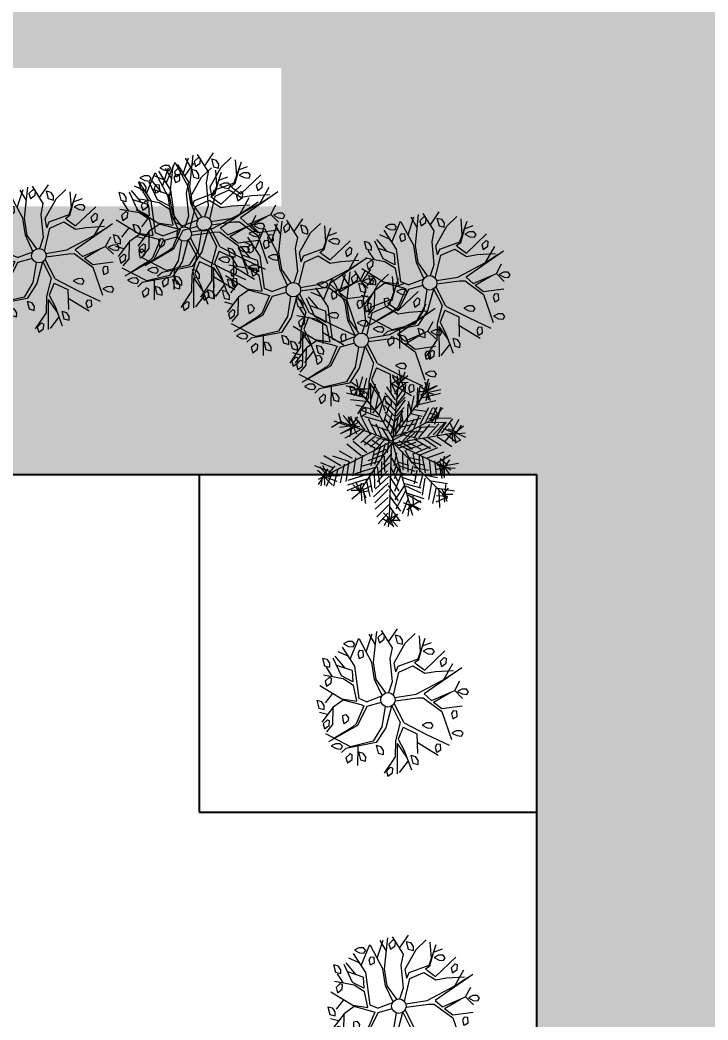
# Model space of a CAD drawing. Header units: millimetres. Extents: x -176651 to 388869, y -469666 to 486614.
# Drawn here: x 274665 to 287094, y 97447 to 115527 of the extents above; entities that cross this region are included whole.
import ezdxf

# ---------------------------------------------------------------- set-up
doc = ezdxf.new("R2010")
doc.units = ezdxf.units.MM
doc.layers.add('A- FURNITURE', color=252, linetype='Continuous', lineweight=0)
for name, color, linetype in [('ad-Parking', 8, 'Continuous'), ('ad-Plot Boundary', 8, 'Continuous'), ('ad-Road', 8, 'Continuous'), ('ad-Road Hatch', 8, 'Continuous'), ('ad-Text', 8, 'Continuous')]:
    doc.layers.add(name, color=color, linetype=linetype)
doc.styles.add('MtX_Century_Gothic', font='GOTHIC.TTF')

# ---------------------------------------------------------------- blocks, each defined once
blk = doc.blocks.new('A$C4fb60e89')
at = {"layer": 'ad-Road Hatch', "ltscale": 5, "transparency": 33554687}
h = blk.add_hatch(dxfattribs=at)
h.set_pattern_fill('AR-HBONE', color=256, scale=15)
h.set_pattern_definition([(45, (-193247.7, -428758.8), (0, 2155.2615), [4572, -1524]), (135, (-192170.1, -427681.1), (2e-13, 2155.2615), [4572, -1524])])
h.paths.add_polyline_path([(175594, -250241), (169178, -249341), (167473, -249057), (167473, -138694), (101313, -138694), (101313, -199954), (101308, -237995), (101040, -268291), (101008, -280968), (101066, -293684), (101243, -311127), (100910, -319344), (100949, -333937), (100669, -366960), (100727, -390983), (100669, -404586), (100538, -420418), (100467, -428759), (92426, -427265), (92163, -427209), (92163, -321454), (24803, -321454), (24803, -412961), (15653, -411029), (15654, -321452), (-19535, -321452), (-34427, -319477), (-65207, -315395), (-171770, -301268), (-185854, -298333), (-193248, -296832), (-193244, -292908), (-191914, -285219), (-191839, -284679), (-183397, -286393), (-169723, -289243), (-53141, -304698), (-18730, -309262), (15653, -309262), (15653, 703), (24803, 1115), (24803, -129544), (92163, -129544), (92163, 15133), (101313, 17713), (101313, -129544), (167473, -129544), (167473, 35552), (175738, 37855), (175849, 28595), (175836, 25947), (175777, 14040), (175855, 2316), (175660, -18036), (175731, -34039), (175718, -46839), (175673, -63402), (175816, -82072), (175542, -106356), (175490, -124641), (175575, -145019), (175731, -168892), (175797, -181269), (175797, -192667), (175744, -208200), (175829, -223277), (175888, -234871)])
h.paths.add_polyline_path([(24803, -309264), (92163, -309264), (92163, -138694), (24803, -138694)], flags=16)
at = {"layer": 'ad-Road', "ltscale": 5}
blk.add_lwpolyline([(101313, -199954), (101308, -237995), (101040, -268291), (101008, -280968), (101066, -293684), (101243, -311127), (100910, -319344), (100949, -333937), (100669, -366960), (100727, -390983), (100669, -404586), (100538, -420418), (100467, -428759), (92426, -427265), (92163, -427209), (92163, -321454), (24803, -321454), (24803, -412961), (15653, -411029)], dxfattribs=at)
at = {"layer": 'ad-Text', "linetype": 'Continuous', "insert": (58483, -315359), "char_height": 1250, "width": 56881.51, "attachment_point": 5, "style": 'MtX_Century_Gothic', "bg_fill": 3, "box_fill_scale": 1.5, "bg_fill_color": 257, "bg_fill_transparency": 0}
blk.add_mtext("\\pxqd;40' WIDE ROAD", dxfattribs=at)
blk = doc.blocks.new('zw$E7CA')
at = {"layer": 'ad-Plot Boundary'}
blk.add_lwpolyline([(0, 0), (33680, 0), (33680, 30050), (0, 30050)], close=True, dxfattribs=at)
blk = doc.blocks.new('zw$A88E')
at = {"layer": 'ad-Plot Boundary', "ltscale": 5}
blk.add_blockref('zw$E7CA', (-117254, -389359), dxfattribs=at)
blk = doc.blocks.new('zw$944D')
at = {"layer": 'ad-Parking', "ltscale": 5}
blk.add_lwpolyline([(0, 0), (6100, 0), (6100, 6100), (0, 6100)], close=True, dxfattribs=at)
blk = doc.blocks.new('zw$2786')
at = {"layer": 'ad-Parking', "ltscale": 5}
blk.add_blockref('zw$944D', (97959, -246797), dxfattribs=at)
blk = doc.blocks.new('QWFQFR')
at = {"color": 55, "linetype": 'Continuous', "true_color": 0x999b37}
for p, q in [((260795.741, 1945700.268), (260795.655, 1945700.251)), ((260795.655, 1945700.251), (260795.728, 1945700.182)), ((260795.695, 1945699.952), (260795.948, 1945700.274)), ((260795.823, 1945700.247), (260795.741, 1945700.268)), ((260795.848, 1945700.192), (260795.823, 1945700.247)), ((260796.061, 1945699.792), (260795.955, 1945700.256)), ((260796.013, 1945700.003), (260796.202, 1945700.29)), ((260796.09, 1945699.783), (260796.294, 1945700.309)), ((260796.204, 1945700.096), (260796.149, 1945700.296)), ((260796.378, 1945700.245), (260796.284, 1945700.194)), ((260796.378, 1945700.245), (260796.41, 1945700.215)), ((260796.487, 1945699.949), (260796.379, 1945700.304)), ((260796.45, 1945700.072), (260796.665, 1945700.255)), ((260795.22, 1945700.102), (260795.218, 1945699.955)), ((260795.22, 1945700.102), (260795.296, 1945700.057)), ((260795.324, 1945699.974), (260795.296, 1945700.057)), ((260795.567, 1945699.815), (260795.45, 1945700.071)), ((260795.678, 1945700.009), (260795.52, 1945700.136)), ((260795.743, 1945699.807), (260795.621, 1945700.194)), ((260795.728, 1945700.182), (260795.805, 1945700.151)), ((260795.805, 1945700.151), (260795.848, 1945700.192)), ((260795.901, 1945700.055), (260795.857, 1945700.013)), ((260795.963, 1945700.032), (260795.901, 1945700.055)), ((260796.284, 1945700.194), (260796.286, 1945700.099)), ((260796.286, 1945700.099), (260796.383, 1945700.136)), ((260796.383, 1945700.136), (260796.41, 1945700.215)), ((260796.597, 1945700.159), (260796.596, 1945700.013)), ((260796.597, 1945700.159), (260796.674, 1945700.115)), ((260796.701, 1945700.032), (260796.674, 1945700.115)), ((260796.731, 1945699.971), (260796.95, 1945700.09)), ((260795.218, 1945699.955), (260795.303, 1945699.906)), ((260795.307, 1945699.725), (260795.246, 1945699.92)), ((260795.303, 1945699.906), (260795.324, 1945699.974)), ((260795.465, 1945699.699), (260795.405, 1945700.05)), ((260795.679, 1945699.74), (260795.436, 1945699.904)), ((260795.857, 1945700.013), (260795.859, 1945699.918)), ((260795.859, 1945699.918), (260795.879, 1945699.92)), ((260795.879, 1945699.92), (260795.945, 1945699.935)), ((260795.945, 1945699.935), (260795.963, 1945700.032)), ((260796.398, 1945699.767), (260796.487, 1945699.949)), ((260796.447, 1945699.68), (260796.731, 1945699.971)), ((260796.596, 1945700.013), (260796.68, 1945699.964)), ((260796.68, 1945699.964), (260796.701, 1945700.032)), ((260796.884, 1945699.636), (260797.107, 1945699.963)), ((260796.96, 1945699.748), (260797.014, 1945700.03)), ((260795.249, 1945699.735), (260795.155, 1945699.684)), ((260795.482, 1945699.643), (260795.158, 1945699.796)), ((260795.249, 1945699.735), (260795.281, 1945699.704)), ((260795.254, 1945699.626), (260795.281, 1945699.704)), ((260795.638, 1945699.54), (260795.465, 1945699.699)), ((260795.679, 1945699.74), (260795.638, 1945699.54)), ((260795.667, 1945699.219), (260795.743, 1945699.807)), ((260796.028, 1945699.48), (260796.061, 1945699.792)), ((260796.057, 1945699.471), (260796.09, 1945699.783)), ((260796.328, 1945699.362), (260796.398, 1945699.767)), ((260796.895, 1945699.621), (260797.022, 1945699.836)), ((260797.094, 1945699.764), (260797.008, 1945699.746)), ((260797.008, 1945699.746), (260797.082, 1945699.677)), ((260797.019, 1945699.839), (260797.193, 1945699.855)), ((260797.177, 1945699.743), (260797.094, 1945699.764)), ((260797.202, 1945699.688), (260797.177, 1945699.743)), ((260795.361, 1945699.291), (260795.044, 1945699.628)), ((260795.155, 1945699.684), (260795.157, 1945699.589)), ((260795.157, 1945699.589), (260795.254, 1945699.626)), ((260795.632, 1945699.474), (260795.482, 1945699.643)), ((260796.432, 1945699.512), (260796.447, 1945699.68)), ((260796.432, 1945699.512), (260796.5, 1945699.602)), ((260796.487, 1945699.493), (260796.759, 1945699.534)), ((260796.5, 1945699.602), (260796.884, 1945699.636)), ((260796.759, 1945699.534), (260796.93, 1945699.35)), ((260796.803, 1945699.586), (260796.895, 1945699.621)), ((260796.822, 1945699.56), (260796.803, 1945699.586)), ((260796.824, 1945699.559), (260796.945, 1945699.408)), ((260796.945, 1945699.408), (260797.386, 1945699.648)), ((260797.082, 1945699.677), (260797.158, 1945699.646)), ((260797.158, 1945699.646), (260797.202, 1945699.688)), ((260797.347, 1945699.535), (260797.253, 1945699.484)), ((260797.347, 1945699.535), (260797.379, 1945699.504)), ((260794.921, 1945699.391), (260794.919, 1945699.245)), ((260794.921, 1945699.391), (260794.997, 1945699.347)), ((260795.025, 1945699.264), (260794.997, 1945699.347)), ((260795.226, 1945699.434), (260795.055, 1945699.305)), ((260795.616, 1945699.19), (260795.632, 1945699.474)), ((260796.08, 1945699.164), (260796.028, 1945699.48)), ((260796.159, 1945699.193), (260796.057, 1945699.471)), ((260796.212, 1945699.184), (260796.328, 1945699.362)), ((260796.283, 1945699.116), (260796.487, 1945699.493)), ((260796.93, 1945699.35), (260797.126, 1945699.33)), ((260797.126, 1945699.33), (260797.447, 1945699.264)), ((260797.232, 1945699.153), (260797.469, 1945699.39)), ((260797.253, 1945699.484), (260797.255, 1945699.389)), ((260797.255, 1945699.389), (260797.352, 1945699.426)), ((260797.352, 1945699.426), (260797.379, 1945699.504)), ((260795.171, 1945699.191), (260794.902, 1945698.984)), ((260795.04, 1945699.091), (260794.909, 1945699.168)), ((260794.919, 1945699.245), (260795.004, 1945699.195)), ((260795.004, 1945699.195), (260795.025, 1945699.264)), ((260795.165, 1945699.189), (260795.08, 1945698.893)), ((260795.381, 1945699.268), (260795.171, 1945699.191)), ((260795.611, 1945699.181), (260795.361, 1945699.291)), ((260795.691, 1945699.088), (260795.381, 1945699.268)), ((260795.78, 1945699.13), (260795.667, 1945699.219)), ((260795.78, 1945699.13), (260796.074, 1945699.158)), ((260796.68, 1945699.029), (260797.232, 1945699.153)), ((260797.6, 1945699.268), (260796.824, 1945698.992)), ((260797.232, 1945699.153), (260797.495, 1945699.235)), ((260795.012, 1945699.001), (260794.919, 1945698.95)), ((260795.012, 1945699.001), (260795.044, 1945698.971)), ((260795.018, 1945698.893), (260795.044, 1945698.971)), ((260795.284, 1945698.922), (260795.302, 1945699.005)), ((260795.302, 1945699.005), (260795.36, 1945699.003)), ((260795.36, 1945699.003), (260795.392, 1945698.932)), ((260795.717, 1945699.073), (260795.498, 1945698.795)), ((260795.763, 1945699.047), (260795.509, 1945698.761)), ((260795.691, 1945699.089), (260795.717, 1945699.073)), ((260795.763, 1945699.046), (260795.764, 1945699.046)), ((260796.033, 1945699.047), (260795.764, 1945699.046)), ((260796.336, 1945698.581), (260796.252, 1945698.967)), ((260796.282, 1945699.009), (260796.687, 1945698.955)), ((260796.294, 1945699.07), (260796.68, 1945699.029)), ((260796.824, 1945698.992), (260796.92, 1945698.843)), ((260797.371, 1945698.909), (260797.505, 1945699.053)), ((260794.919, 1945698.95), (260794.92, 1945698.855)), ((260794.92, 1945698.855), (260795.018, 1945698.893)), ((260795.08, 1945698.893), (260794.942, 1945698.797)), ((260795.285, 1945698.848), (260795.284, 1945698.922)), ((260795.361, 1945698.877), (260795.285, 1945698.848)), ((260795.392, 1945698.932), (260795.361, 1945698.877)), ((260795.498, 1945698.795), (260795.418, 1945698.755)), ((260796.084, 1945698.958), (260795.931, 1945698.621)), ((260796.197, 1945698.936), (260795.993, 1945698.585)), ((260796.203, 1945698.938), (260796.272, 1945698.61)), ((260796.687, 1945698.955), (260796.789, 1945698.931)), ((260796.789, 1945698.931), (260797.047, 1945698.605)), ((260796.92, 1945698.843), (260797.371, 1945698.909)), ((260796.947, 1945698.804), (260797.284, 1945698.896)), ((260796.947, 1945698.804), (260797.06, 1945698.656)), ((260797.371, 1945698.909), (260797.469, 1945698.735)), ((260797.5, 1945698.898), (260797.414, 1945698.881)), ((260797.414, 1945698.881), (260797.488, 1945698.812)), ((260797.488, 1945698.812), (260797.564, 1945698.781)), ((260797.582, 1945698.877), (260797.5, 1945698.898)), ((260797.564, 1945698.781), (260797.607, 1945698.822)), ((260797.607, 1945698.822), (260797.582, 1945698.877)), ((260795.286, 1945698.422), (260794.921, 1945698.762)), ((260795.509, 1945698.761), (260794.929, 1945698.611)), ((260795.19, 1945698.687), (260795.048, 1945698.647)), ((260795.418, 1945698.755), (260795.185, 1945698.687)), ((260795.931, 1945698.621), (260795.709, 1945698.41)), ((260796.272, 1945698.61), (260796.099, 1945698.312)), ((260797.047, 1945698.605), (260797.083, 1945698.069)), ((260797.06, 1945698.656), (260797.428, 1945698.607)), ((260795.042, 1945698.544), (260794.956, 1945698.526)), ((260794.956, 1945698.526), (260795.03, 1945698.457)), ((260795.03, 1945698.457), (260795.106, 1945698.426)), ((260795.124, 1945698.522), (260795.042, 1945698.544)), ((260795.106, 1945698.426), (260795.149, 1945698.468)), ((260795.149, 1945698.468), (260795.124, 1945698.522)), ((260795.993, 1945698.585), (260795.754, 1945698.373)), ((260796.298, 1945698.513), (260796.157, 1945698.326)), ((260796.298, 1945698.513), (260796.508, 1945698.333)), ((260796.336, 1945698.581), (260796.672, 1945698.273)), ((260796.726, 1945698.477), (260796.64, 1945698.46)), ((260796.64, 1945698.46), (260796.713, 1945698.39)), ((260796.808, 1945698.456), (260796.726, 1945698.477)), ((260796.833, 1945698.401), (260796.808, 1945698.456)), ((260797.248, 1945698.562), (260797.205, 1945698.52)), ((260797.205, 1945698.52), (260797.207, 1945698.425)), ((260797.207, 1945698.425), (260797.227, 1945698.427)), ((260797.227, 1945698.427), (260797.292, 1945698.443)), ((260797.311, 1945698.539), (260797.248, 1945698.562)), ((260797.292, 1945698.443), (260797.311, 1945698.539)), ((260795.199, 1945698.414), (260795.103, 1945698.364)), ((260795.239, 1945698.295), (260795.155, 1945698.25)), ((260795.155, 1945698.25), (260795.157, 1945698.155)), ((260795.754, 1945698.373), (260795.199, 1945698.414)), ((260795.281, 1945698.271), (260795.244, 1945698.305)), ((260795.254, 1945698.192), (260795.281, 1945698.271)), ((260795.709, 1945698.41), (260795.286, 1945698.422)), ((260795.418, 1945698.392), (260795.324, 1945698.06)), ((260795.401, 1945698.295), (260795.399, 1945698.148)), ((260795.401, 1945698.295), (260795.477, 1945698.25)), ((260795.505, 1945698.168), (260795.477, 1945698.25)), ((260795.741, 1945698.325), (260795.739, 1945698.179)), ((260795.741, 1945698.325), (260795.817, 1945698.281)), ((260795.844, 1945698.198), (260795.817, 1945698.281)), ((260796.116, 1945698.256), (260795.975, 1945697.729)), ((260796.099, 1945698.312), (260796.019, 1945698.031)), ((260796.116, 1945698.256), (260796.217, 1945697.975)), ((260796.157, 1945698.326), (260796.206, 1945698.098)), ((260796.508, 1945698.333), (260796.422, 1945697.985)), ((260796.672, 1945698.273), (260797.014, 1945697.98)), ((260796.713, 1945698.39), (260796.79, 1945698.359)), ((260796.79, 1945698.359), (260796.833, 1945698.401)), ((260795.157, 1945698.155), (260795.254, 1945698.192)), ((260795.399, 1945698.148), (260795.484, 1945698.099)), ((260795.484, 1945698.099), (260795.505, 1945698.168)), ((260795.739, 1945698.179), (260795.824, 1945698.13)), ((260795.824, 1945698.13), (260795.844, 1945698.198)), ((260796.206, 1945698.098), (260796.239, 1945697.728)), ((260796.471, 1945698.183), (260796.779, 1945697.859)), ((260797.207, 1945698.198), (260797.121, 1945698.18)), ((260797.121, 1945698.18), (260797.194, 1945698.111)), ((260797.194, 1945698.111), (260797.271, 1945698.08)), ((260797.289, 1945698.177), (260797.207, 1945698.198)), ((260797.271, 1945698.08), (260797.314, 1945698.122)), ((260797.314, 1945698.122), (260797.289, 1945698.177)), ((260796.019, 1945698.031), (260795.752, 1945697.8)), ((260796.224, 1945697.9), (260796.015, 1945697.741)), ((260796.301, 1945697.987), (260796.299, 1945697.84)), ((260796.301, 1945697.987), (260796.377, 1945697.942)), ((260796.405, 1945697.859), (260796.377, 1945697.942)), ((260796.803, 1945698.057), (260796.76, 1945698.015)), ((260796.76, 1945698.015), (260796.762, 1945697.92)), ((260796.762, 1945697.92), (260796.782, 1945697.922)), ((260796.782, 1945697.922), (260796.847, 1945697.937)), ((260796.866, 1945698.034), (260796.803, 1945698.057)), ((260796.847, 1945697.937), (260796.866, 1945698.034)), ((260795.891, 1945697.875), (260795.797, 1945697.824)), ((260795.797, 1945697.824), (260795.799, 1945697.729)), ((260795.799, 1945697.729), (260795.896, 1945697.766)), ((260795.891, 1945697.875), (260795.923, 1945697.844)), ((260795.896, 1945697.766), (260795.923, 1945697.844)), ((260796.299, 1945697.84), (260796.384, 1945697.791)), ((260796.384, 1945697.791), (260796.405, 1945697.859))]:
    blk.add_line(p, q, dxfattribs=at)
blk.add_circle((260796.163, 1945699.063), 0.131, dxfattribs=at)
blk = doc.blocks.new('ERFWEF')
at = {"color": 219, "linetype": 'Continuous', "true_color": 0x642165}
for p, q in [((260795.741, 1945739.867), (260795.655, 1945739.85)), ((260795.655, 1945739.85), (260795.728, 1945739.781)), ((260795.695, 1945739.551), (260795.948, 1945739.873)), ((260795.823, 1945739.846), (260795.741, 1945739.867)), ((260795.848, 1945739.791), (260795.823, 1945739.846)), ((260796.061, 1945739.39), (260795.955, 1945739.855)), ((260796.013, 1945739.602), (260796.202, 1945739.889)), ((260796.09, 1945739.382), (260796.294, 1945739.908)), ((260796.204, 1945739.695), (260796.149, 1945739.895)), ((260796.378, 1945739.844), (260796.284, 1945739.793)), ((260796.378, 1945739.844), (260796.41, 1945739.814)), ((260796.487, 1945739.548), (260796.379, 1945739.903)), ((260796.45, 1945739.671), (260796.665, 1945739.854)), ((260795.22, 1945739.7), (260795.218, 1945739.554)), ((260795.22, 1945739.7), (260795.296, 1945739.656)), ((260795.324, 1945739.573), (260795.296, 1945739.656)), ((260795.465, 1945739.298), (260795.405, 1945739.649)), ((260795.567, 1945739.414), (260795.45, 1945739.67)), ((260795.678, 1945739.608), (260795.52, 1945739.734)), ((260795.743, 1945739.406), (260795.621, 1945739.793)), ((260795.728, 1945739.781), (260795.805, 1945739.749)), ((260795.805, 1945739.749), (260795.848, 1945739.791)), ((260795.901, 1945739.654), (260795.857, 1945739.612)), ((260795.963, 1945739.631), (260795.901, 1945739.654)), ((260796.284, 1945739.793), (260796.286, 1945739.698)), ((260796.286, 1945739.698), (260796.383, 1945739.735)), ((260796.383, 1945739.735), (260796.41, 1945739.814)), ((260796.597, 1945739.758), (260796.596, 1945739.612)), ((260796.597, 1945739.758), (260796.674, 1945739.714)), ((260796.701, 1945739.631), (260796.674, 1945739.714)), ((260796.731, 1945739.57), (260796.95, 1945739.689)), ((260795.218, 1945739.554), (260795.303, 1945739.505)), ((260795.307, 1945739.324), (260795.246, 1945739.519)), ((260795.303, 1945739.505), (260795.324, 1945739.573)), ((260795.679, 1945739.339), (260795.436, 1945739.503)), ((260795.857, 1945739.612), (260795.859, 1945739.517)), ((260795.859, 1945739.517), (260795.879, 1945739.519)), ((260795.879, 1945739.519), (260795.945, 1945739.534)), ((260795.945, 1945739.534), (260795.963, 1945739.631)), ((260796.398, 1945739.366), (260796.487, 1945739.548)), ((260796.447, 1945739.279), (260796.731, 1945739.57)), ((260796.596, 1945739.612), (260796.68, 1945739.563)), ((260796.68, 1945739.563), (260796.701, 1945739.631)), ((260796.884, 1945739.235), (260797.107, 1945739.562)), ((260796.96, 1945739.347), (260797.014, 1945739.629)), ((260795.249, 1945739.334), (260795.155, 1945739.283)), ((260795.482, 1945739.241), (260795.158, 1945739.395)), ((260795.249, 1945739.334), (260795.281, 1945739.303)), ((260795.254, 1945739.225), (260795.281, 1945739.303)), ((260795.638, 1945739.139), (260795.465, 1945739.298)), ((260795.679, 1945739.339), (260795.638, 1945739.139)), ((260795.667, 1945738.818), (260795.743, 1945739.406)), ((260796.028, 1945739.079), (260796.061, 1945739.39)), ((260796.057, 1945739.07), (260796.09, 1945739.382)), ((260796.328, 1945738.961), (260796.398, 1945739.366)), ((260796.895, 1945739.22), (260797.022, 1945739.435)), ((260797.094, 1945739.363), (260797.008, 1945739.345)), ((260797.008, 1945739.345), (260797.082, 1945739.276)), ((260797.019, 1945739.438), (260797.193, 1945739.454)), ((260797.177, 1945739.341), (260797.094, 1945739.363)), ((260797.158, 1945739.245), (260797.202, 1945739.287)), ((260797.202, 1945739.287), (260797.177, 1945739.341)), ((260795.361, 1945738.89), (260795.044, 1945739.227)), ((260795.155, 1945739.283), (260795.157, 1945739.188)), ((260795.157, 1945739.188), (260795.254, 1945739.225)), ((260795.632, 1945739.072), (260795.482, 1945739.241)), ((260796.432, 1945739.111), (260796.447, 1945739.279)), ((260796.432, 1945739.111), (260796.5, 1945739.201)), ((260796.487, 1945739.091), (260796.759, 1945739.133)), ((260796.5, 1945739.201), (260796.884, 1945739.235)), ((260796.759, 1945739.133), (260796.93, 1945738.949)), ((260796.803, 1945739.185), (260796.895, 1945739.22)), ((260796.822, 1945739.159), (260796.803, 1945739.185)), ((260796.824, 1945739.158), (260796.945, 1945739.007)), ((260796.945, 1945739.007), (260797.386, 1945739.246)), ((260797.082, 1945739.276), (260797.158, 1945739.245)), ((260797.347, 1945739.134), (260797.253, 1945739.083)), ((260797.347, 1945739.134), (260797.379, 1945739.103)), ((260794.921, 1945738.99), (260794.919, 1945738.843)), ((260794.921, 1945738.99), (260794.997, 1945738.945)), ((260795.025, 1945738.862), (260794.997, 1945738.945)), ((260795.226, 1945739.033), (260795.055, 1945738.904)), ((260795.616, 1945738.789), (260795.632, 1945739.072)), ((260796.08, 1945738.763), (260796.028, 1945739.079)), ((260796.159, 1945738.792), (260796.057, 1945739.07)), ((260796.212, 1945738.783), (260796.328, 1945738.961)), ((260796.283, 1945738.715), (260796.487, 1945739.091)), ((260796.93, 1945738.949), (260797.126, 1945738.929)), ((260797.126, 1945738.929), (260797.447, 1945738.863)), ((260797.232, 1945738.752), (260797.469, 1945738.989)), ((260797.253, 1945739.083), (260797.255, 1945738.988)), ((260797.255, 1945738.988), (260797.352, 1945739.025)), ((260797.352, 1945739.025), (260797.379, 1945739.103)), ((260795.171, 1945738.79), (260794.902, 1945738.583)), ((260795.04, 1945738.69), (260794.909, 1945738.766)), ((260794.919, 1945738.843), (260795.004, 1945738.794)), ((260795.004, 1945738.794), (260795.025, 1945738.862)), ((260795.165, 1945738.788), (260795.08, 1945738.491)), ((260795.381, 1945738.867), (260795.171, 1945738.79)), ((260795.611, 1945738.78), (260795.361, 1945738.89)), ((260795.691, 1945738.687), (260795.381, 1945738.867)), ((260795.78, 1945738.729), (260795.667, 1945738.818)), ((260795.78, 1945738.729), (260796.074, 1945738.757)), ((260796.68, 1945738.628), (260797.232, 1945738.752)), ((260797.6, 1945738.867), (260796.824, 1945738.591)), ((260797.232, 1945738.752), (260797.495, 1945738.834)), ((260795.012, 1945738.6), (260794.919, 1945738.549)), ((260795.012, 1945738.6), (260795.044, 1945738.57)), ((260795.018, 1945738.492), (260795.044, 1945738.57)), ((260795.284, 1945738.521), (260795.302, 1945738.604)), ((260795.302, 1945738.604), (260795.36, 1945738.602)), ((260795.36, 1945738.602), (260795.392, 1945738.531)), ((260795.717, 1945738.672), (260795.498, 1945738.394)), ((260795.763, 1945738.646), (260795.509, 1945738.36)), ((260795.691, 1945738.688), (260795.717, 1945738.672)), ((260795.763, 1945738.645), (260795.764, 1945738.644)), ((260796.033, 1945738.646), (260795.764, 1945738.644)), ((260796.336, 1945738.18), (260796.252, 1945738.566)), ((260796.282, 1945738.608), (260796.687, 1945738.554)), ((260796.294, 1945738.669), (260796.68, 1945738.628)), ((260796.824, 1945738.591), (260796.92, 1945738.442)), ((260797.371, 1945738.507), (260797.505, 1945738.652)), ((260794.919, 1945738.549), (260794.92, 1945738.454)), ((260794.92, 1945738.454), (260795.018, 1945738.492)), ((260795.08, 1945738.491), (260794.942, 1945738.396)), ((260795.285, 1945738.447), (260795.284, 1945738.521)), ((260795.361, 1945738.476), (260795.285, 1945738.447)), ((260795.392, 1945738.531), (260795.361, 1945738.476)), ((260795.498, 1945738.394), (260795.418, 1945738.354)), ((260796.084, 1945738.557), (260795.931, 1945738.22)), ((260796.197, 1945738.535), (260795.993, 1945738.184)), ((260796.203, 1945738.537), (260796.272, 1945738.209)), ((260796.687, 1945738.554), (260796.789, 1945738.53)), ((260796.789, 1945738.53), (260797.047, 1945738.204)), ((260796.92, 1945738.442), (260797.371, 1945738.507)), ((260796.947, 1945738.403), (260797.284, 1945738.495)), ((260796.947, 1945738.403), (260797.06, 1945738.255)), ((260797.371, 1945738.507), (260797.469, 1945738.334)), ((260797.5, 1945738.497), (260797.414, 1945738.48)), ((260797.414, 1945738.48), (260797.488, 1945738.411)), ((260797.488, 1945738.411), (260797.564, 1945738.379)), ((260797.582, 1945738.476), (260797.5, 1945738.497)), ((260797.564, 1945738.379), (260797.607, 1945738.421)), ((260797.607, 1945738.421), (260797.582, 1945738.476)), ((260795.286, 1945738.021), (260794.921, 1945738.361)), ((260795.509, 1945738.36), (260794.929, 1945738.21)), ((260795.19, 1945738.286), (260795.048, 1945738.245)), ((260795.418, 1945738.354), (260795.185, 1945738.286)), ((260795.931, 1945738.22), (260795.709, 1945738.009)), ((260796.272, 1945738.209), (260796.099, 1945737.911)), ((260797.047, 1945738.204), (260797.083, 1945737.668)), ((260797.06, 1945738.255), (260797.428, 1945738.205)), ((260795.042, 1945738.142), (260794.956, 1945738.125)), ((260794.956, 1945738.125), (260795.03, 1945738.056)), ((260795.03, 1945738.056), (260795.106, 1945738.025)), ((260795.124, 1945738.121), (260795.042, 1945738.142)), ((260795.106, 1945738.025), (260795.149, 1945738.067)), ((260795.149, 1945738.067), (260795.124, 1945738.121)), ((260795.993, 1945738.184), (260795.754, 1945737.971)), ((260796.298, 1945738.112), (260796.157, 1945737.925)), ((260796.298, 1945738.112), (260796.508, 1945737.932)), ((260796.336, 1945738.18), (260796.672, 1945737.872)), ((260796.726, 1945738.076), (260796.64, 1945738.059)), ((260796.64, 1945738.059), (260796.713, 1945737.989)), ((260796.808, 1945738.055), (260796.726, 1945738.076)), ((260796.833, 1945738), (260796.808, 1945738.055)), ((260797.248, 1945738.161), (260797.205, 1945738.119)), ((260797.205, 1945738.119), (260797.207, 1945738.024)), ((260797.207, 1945738.024), (260797.227, 1945738.026)), ((260797.227, 1945738.026), (260797.292, 1945738.042)), ((260797.311, 1945738.138), (260797.248, 1945738.161)), ((260797.292, 1945738.042), (260797.311, 1945738.138)), ((260795.199, 1945738.013), (260795.103, 1945737.963)), ((260795.239, 1945737.894), (260795.155, 1945737.849)), ((260795.155, 1945737.849), (260795.157, 1945737.754)), ((260795.754, 1945737.971), (260795.199, 1945738.013)), ((260795.281, 1945737.87), (260795.244, 1945737.904)), ((260795.254, 1945737.791), (260795.281, 1945737.87)), ((260795.709, 1945738.009), (260795.286, 1945738.021)), ((260795.418, 1945737.991), (260795.324, 1945737.659)), ((260795.401, 1945737.894), (260795.399, 1945737.747)), ((260795.401, 1945737.894), (260795.477, 1945737.849)), ((260795.505, 1945737.766), (260795.477, 1945737.849)), ((260795.741, 1945737.924), (260795.739, 1945737.778)), ((260795.741, 1945737.924), (260795.817, 1945737.88)), ((260795.844, 1945737.797), (260795.817, 1945737.88)), ((260796.116, 1945737.855), (260795.975, 1945737.328)), ((260796.099, 1945737.911), (260796.019, 1945737.63)), ((260796.116, 1945737.855), (260796.217, 1945737.574)), ((260796.157, 1945737.925), (260796.206, 1945737.697)), ((260796.508, 1945737.932), (260796.422, 1945737.584)), ((260796.672, 1945737.872), (260797.014, 1945737.579)), ((260796.713, 1945737.989), (260796.79, 1945737.958)), ((260796.79, 1945737.958), (260796.833, 1945738)), ((260795.157, 1945737.754), (260795.254, 1945737.791)), ((260795.399, 1945737.747), (260795.484, 1945737.698)), ((260795.484, 1945737.698), (260795.505, 1945737.766)), ((260795.739, 1945737.778), (260795.824, 1945737.729)), ((260795.824, 1945737.729), (260795.844, 1945737.797)), ((260796.206, 1945737.697), (260796.239, 1945737.326)), ((260796.471, 1945737.782), (260796.779, 1945737.458)), ((260797.207, 1945737.796), (260797.121, 1945737.779)), ((260797.121, 1945737.779), (260797.194, 1945737.71)), ((260797.194, 1945737.71), (260797.271, 1945737.679)), ((260797.289, 1945737.775), (260797.207, 1945737.796)), ((260797.271, 1945737.679), (260797.314, 1945737.721)), ((260797.314, 1945737.721), (260797.289, 1945737.775)), ((260796.019, 1945737.63), (260795.752, 1945737.399)), ((260796.224, 1945737.499), (260796.015, 1945737.339)), ((260796.301, 1945737.586), (260796.299, 1945737.439)), ((260796.301, 1945737.586), (260796.377, 1945737.541)), ((260796.405, 1945737.458), (260796.377, 1945737.541)), ((260796.803, 1945737.656), (260796.76, 1945737.614)), ((260796.76, 1945737.614), (260796.762, 1945737.519)), ((260796.762, 1945737.519), (260796.782, 1945737.521)), ((260796.782, 1945737.521), (260796.847, 1945737.536)), ((260796.866, 1945737.633), (260796.803, 1945737.656)), ((260796.847, 1945737.536), (260796.866, 1945737.633)), ((260795.891, 1945737.474), (260795.797, 1945737.422)), ((260795.797, 1945737.422), (260795.799, 1945737.328)), ((260795.799, 1945737.328), (260795.896, 1945737.365)), ((260795.891, 1945737.474), (260795.923, 1945737.443)), ((260795.896, 1945737.365), (260795.923, 1945737.443)), ((260796.299, 1945737.439), (260796.384, 1945737.39)), ((260796.384, 1945737.39), (260796.405, 1945737.458))]:
    blk.add_line(p, q, dxfattribs=at)
blk.add_circle((260796.163, 1945738.661), 0.131, dxfattribs=at)
blk = doc.blocks.new('WEE')
at = {"color": 85, "true_color": 0x58ba48, "transparency": 33554546}
for p, q in [((260795.863, 1945652.687, 129.914), (260796.003, 1945652.523, 129.914)), ((260795.957, 1945652.519, 129.914), (260796.091, 1945652.733, 129.914)), ((260795.959, 1945652.547, 129.914), (260795.966, 1945652.716, 129.914)), ((260796.01, 1945652.433, 129.914), (260796.151, 1945652.685, 129.914)), ((260796.732, 1945652.462, 129.914), (260796.753, 1945652.681, 129.914)), ((260796.034, 1945652.347, 129.914), (260795.726, 1945652.518, 129.914)), ((260795.957, 1945652.519, 129.914), (260795.755, 1945652.647, 129.914)), ((260795.952, 1945652.536, 129.914), (260795.812, 1945652.543, 129.914)), ((260795.948, 1945652.554, 129.914), (260795.841, 1945652.44, 129.914)), ((260796.003, 1945652.523, 129.914), (260795.918, 1945652.397, 129.914)), ((260796.197, 1945651.968, 129.914), (260795.951, 1945652.508, 129.914)), ((260795.959, 1945652.547, 129.914), (260795.968, 1945652.384, 129.914)), ((260795.963, 1945652.53, 129.914), (260796.038, 1945652.431, 129.914)), ((260795.97, 1945652.541, 129.914), (260796.092, 1945652.502, 129.914)), ((260796.003, 1945652.523, 129.914), (260796.17, 1945652.487, 129.914)), ((260796.025, 1945652.511, 129.914), (260796.098, 1945652.384, 129.914)), ((260796.039, 1945652.33, 129.914), (260796.197, 1945652.587, 129.914)), ((260796.079, 1945652.221, 129.914), (260796.274, 1945652.545, 129.914)), ((260796.544, 1945652.538, 129.914), (260796.588, 1945652.255, 129.914)), ((260796.752, 1945652.523, 129.914), (260796.546, 1945652.465, 129.914)), ((260796.678, 1945652.391, 129.914), (260796.603, 1945652.592, 129.914)), ((260796.711, 1945652.502, 129.914), (260796.604, 1945652.62, 129.914)), ((260796.649, 1945652.364, 129.914), (260796.782, 1945652.578, 129.914)), ((260796.666, 1945652.369, 129.914), (260796.698, 1945652.582, 129.914)), ((260796.698, 1945652.452, 129.914), (260796.877, 1945652.54, 129.914)), ((260796.74, 1945652.501, 129.914), (260796.748, 1945652.309, 129.914)), ((260796.762, 1945652.489, 129.914), (260796.846, 1945652.615, 129.914)), ((260796.076, 1945652.266, 129.914), (260795.765, 1945652.382, 129.914)), ((260796.152, 1945652.094, 129.914), (260796.301, 1945652.386, 129.914)), ((260796.31, 1945651.473, 129.914), (260796.655, 1945652.375, 129.914)), ((260796.524, 1945652.088, 129.914), (260796.395, 1945652.348, 129.914)), ((260796.545, 1945652.178, 129.914), (260796.461, 1945652.44, 129.914)), ((260796.55, 1945652.16, 129.914), (260796.802, 1945652.38, 129.914)), ((260796.655, 1945652.375, 129.914), (260796.561, 1945652.284, 129.914)), ((260796.643, 1945652.353, 129.914), (260796.809, 1945652.419, 129.914)), ((260796.687, 1945652.459, 129.914), (260796.854, 1945652.423, 129.914)), ((260796.791, 1945652.386, 129.914), (260796.733, 1945652.231, 129.914)), ((260796.802, 1945652.38, 129.914), (260796.791, 1945652.386, 129.914)), ((260797.219, 1945652.378, 129.914), (260796.889, 1945651.942, 129.914)), ((260797.095, 1945652.13, 129.914), (260797.219, 1945652.378, 129.914)), ((260797.144, 1945652.348, 129.914), (260797.146, 1945652.145, 129.914)), ((260795.495, 1945651.999, 129.914), (260795.492, 1945652.202, 129.914)), ((260795.656, 1945651.953, 129.914), (260795.563, 1945652.148, 129.914)), ((260795.834, 1945652.271, 129.914), (260796.13, 1945652.106, 129.914)), ((260796.174, 1945651.952, 129.914), (260795.918, 1945652.138, 129.914)), ((260796.186, 1945651.974, 129.914), (260796.363, 1945652.265, 129.914)), ((260796.341, 1945651.528, 129.914), (260797.143, 1945652.19, 129.914)), ((260796.502, 1945651.971, 129.914), (260796.371, 1945652.202, 129.914)), ((260796.733, 1945652.231, 129.914), (260796.512, 1945652.066, 129.914)), ((260796.534, 1945652.054, 129.914), (260796.731, 1945652.175, 129.914)), ((260796.739, 1945651.853, 129.914), (260796.893, 1945652.156, 129.914)), ((260796.889, 1945651.942, 129.914), (260797.046, 1945652.302, 129.914)), ((260796.989, 1945652.276, 129.914), (260796.89, 1945651.971, 129.914)), ((260797.147, 1945652.173, 129.914), (260796.974, 1945652.198, 129.914)), ((260797.135, 1945652.151, 129.914), (260796.999, 1945652.14, 129.914)), ((260797.141, 1945652.162, 129.914), (260797.019, 1945652.201, 129.914)), ((260797.125, 1945652.185, 129.914), (260797.04, 1945652.291, 129.914)), ((260797.129, 1945652.14, 129.914), (260797.073, 1945652.013, 129.914)), ((260797.136, 1945652.179, 129.914), (260797.118, 1945652.017, 129.914)), ((260797.133, 1945652.224, 129.914), (260797.151, 1945651.998, 129.914)), ((260797.135, 1945652.151, 129.914), (260797.388, 1945652.14, 129.914)), ((260797.135, 1945652.151, 129.914), (260797.245, 1945652.09, 129.914)), ((260797.158, 1945652.167, 129.914), (260797.221, 1945652.305, 129.914)), ((260797.16, 1945652.195, 129.914), (260797.319, 1945652.222, 129.914)), ((260797.164, 1945652.178, 129.914), (260797.347, 1945652.221, 129.914)), ((260795.491, 1945652.045, 129.914), (260795.303, 1945651.991, 129.914)), ((260795.375, 1945652.095, 129.914), (260795.616, 1945651.932, 129.914)), ((260795.627, 1945651.926, 129.914), (260795.442, 1945651.957, 129.914)), ((260795.666, 1945651.918, 129.914), (260795.491, 1945652.045, 129.914)), ((260795.655, 1945651.925, 129.914), (260795.605, 1945652.068, 129.914)), ((260795.642, 1945651.903, 129.914), (260795.651, 1945652.099, 129.914)), ((260795.758, 1945651.852, 129.914), (260795.651, 1945652.099, 129.914)), ((260795.655, 1945651.925, 129.914), (260795.813, 1945652.053, 129.914)), ((260795.671, 1945651.901, 129.914), (260795.815, 1945651.979, 129.914)), ((260795.7, 1945651.928, 129.914), (260795.69, 1945652.092, 129.914)), ((260795.756, 1945652.055, 129.914), (260795.868, 1945651.791, 129.914)), ((260795.948, 1945651.675, 129.914), (260795.878, 1945652.016, 129.914)), ((260795.93, 1945652.031, 129.914), (260796.22, 1945651.854, 129.914)), ((260795.984, 1945651.972, 129.914), (260796.048, 1945651.648, 129.914)), ((260796.328, 1945651.478, 129.914), (260796.197, 1945651.968, 129.914)), ((260796.242, 1945651.842, 129.914), (260796.43, 1945652.126, 129.914)), ((260796.421, 1945651.8, 129.914), (260796.306, 1945652.008, 129.914)), ((260796.448, 1945651.9, 129.914), (260796.328, 1945652.125, 129.914)), ((260796.717, 1945652.125, 129.914), (260796.46, 1945651.922, 129.914)), ((260796.476, 1945651.64, 129.914), (260796.614, 1945651.966, 129.914)), ((260796.481, 1945651.882, 129.914), (260796.661, 1945651.998, 129.914)), ((260796.741, 1945652.039, 129.914), (260796.649, 1945651.745, 129.914)), ((260796.767, 1945651.852, 129.914), (260796.766, 1945652.083, 129.914)), ((260796.925, 1945651.98, 129.914), (260797.251, 1945651.971, 129.914)), ((260797.362, 1945652.068, 129.914), (260797.036, 1945652.077, 129.914)), ((260795.704, 1945651.883, 129.914), (260795.42, 1945651.839, 129.914)), ((260795.454, 1945651.849, 129.914), (260795.671, 1945651.901, 129.914)), ((260795.813, 1945651.822, 129.914), (260795.483, 1945651.746, 129.914)), ((260795.666, 1945651.918, 129.914), (260795.568, 1945651.743, 129.914)), ((260795.618, 1945651.859, 129.914), (260795.603, 1945651.78, 129.914)), ((260795.851, 1945651.786, 129.914), (260795.615, 1945651.673, 129.914)), ((260796.293, 1945651.468, 129.914), (260795.655, 1945651.925, 129.914)), ((260795.672, 1945651.929, 129.914), (260795.799, 1945651.873, 129.914)), ((260795.683, 1945651.923, 129.914), (260795.709, 1945651.764, 129.914)), ((260795.996, 1945651.864, 129.914), (260796.285, 1945651.66, 129.914)), ((260796.135, 1945651.571, 129.914), (260796.096, 1945651.837, 129.914)), ((260796.27, 1945651.711, 129.914), (260796.433, 1945651.952, 129.914)), ((260796.366, 1945651.701, 129.914), (260796.278, 1945651.88, 129.914)), ((260796.311, 1945651.602, 129.914), (260796.45, 1945651.827, 129.914)), ((260796.345, 1945651.612, 129.914), (260796.572, 1945651.788, 129.914)), ((260796.514, 1945651.864, 129.914), (260796.37, 1945651.554, 129.914)), ((260796.402, 1945651.767, 129.914), (260796.63, 1945651.943, 129.914)), ((260796.576, 1945651.742, 129.914), (260796.595, 1945651.905, 129.914)), ((260796.732, 1945651.583, 129.914), (260796.888, 1945651.785, 129.914)), ((260796.745, 1945651.864, 129.914), (260796.932, 1945651.76, 129.914)), ((260797.036, 1945651.818, 129.914), (260796.815, 1945651.912, 129.914)), ((260797.083, 1945651.877, 129.914), (260796.858, 1945651.628, 129.914)), ((260796.972, 1945651.651, 129.914), (260797.162, 1945651.863, 129.914)), ((260797.036, 1945651.818, 129.914), (260797.036, 1945651.818, 129.914)), ((260797.062, 1945651.659, 129.914), (260797.24, 1945651.848, 129.914)), ((260797.21, 1945651.691, 129.914), (260797.085, 1945651.776, 129.914)), ((260797.142, 1945651.672, 129.914), (260797.334, 1945651.81, 129.914)), ((260797.221, 1945651.685, 129.914), (260797.184, 1945651.85, 129.914)), ((260797.197, 1945651.641, 129.914), (260797.301, 1945651.828, 129.914)), ((260795.686, 1945651.36, 129.914), (260795.489, 1945651.628, 129.914)), ((260795.799, 1945651.383, 129.914), (260795.614, 1945651.645, 129.914)), ((260795.966, 1945651.708, 129.914), (260795.741, 1945651.588, 129.914)), ((260795.964, 1945651.421, 129.914), (260795.781, 1945651.609, 129.914)), ((260796.025, 1945651.632, 129.914), (260795.795, 1945651.53, 129.914)), ((260796.254, 1945651.475, 129.914), (260796.034, 1945651.598, 129.914)), ((260796.176, 1945651.749, 129.914), (260796.244, 1945651.509, 129.914)), ((260796.299, 1945651.479, 129.914), (260797.204, 1945651.68, 129.914)), ((260796.471, 1945651.527, 129.914), (260796.642, 1945651.706, 129.914)), ((260796.494, 1945651.673, 129.914), (260796.803, 1945651.659, 129.914)), ((260796.779, 1945651.745, 129.914), (260796.603, 1945651.583, 129.914)), ((260796.632, 1945651.74, 129.914), (260796.902, 1945651.733, 129.914)), ((260796.949, 1945651.636, 129.914), (260797.327, 1945651.54, 129.914)), ((260797.199, 1945651.698, 129.914), (260797.029, 1945651.677, 129.914)), ((260797.205, 1945651.709, 129.914), (260797.066, 1945651.613, 129.914)), ((260797.188, 1945651.704, 129.914), (260797.109, 1945651.561, 129.914)), ((260797.164, 1945651.66, 129.914), (260797.431, 1945651.597, 129.914)), ((260796.259, 1945651.458, 129.914), (260794.82, 1945651.151, 129.914)), ((260795.147, 1945651.271, 129.914), (260794.945, 1945651.427, 129.914)), ((260795.282, 1945651.282, 129.914), (260795.034, 1945651.535, 129.914)), ((260795.185, 1945651.495, 129.914), (260795.436, 1945651.326, 129.914)), ((260795.522, 1945651.35, 129.914), (260795.328, 1945651.545, 129.914)), ((260795.483, 1945650.738, 129.914), (260796.328, 1945651.478, 129.914)), ((260795.947, 1945651.416, 129.914), (260795.805, 1945651.135, 129.914)), ((260795.885, 1945651.148, 129.914), (260796.072, 1945651.433, 129.914)), ((260796.113, 1945651.583, 129.914), (260795.888, 1945651.463, 129.914)), ((260796.196, 1945651.551, 129.914), (260795.946, 1945651.388, 129.914)), ((260796.072, 1945651.433, 129.914), (260795.949, 1945651.573, 129.914)), ((260796.158, 1945651.457, 129.914), (260796.029, 1945651.226, 129.914)), ((260796.232, 1945651.487, 129.914), (260796.15, 1945651.288, 129.914)), ((260796.275, 1945651.435, 129.914), (260796.223, 1945651.291, 129.914)), ((260796.258, 1945651.43, 129.914), (260797.475, 1945651.313, 129.914)), ((260796.292, 1945651.44, 129.914), (260796.298, 1945650.313, 129.914)), ((260796.298, 1945651.451, 129.914), (260797.073, 1945650.774, 129.914)), ((260796.954, 1945650.25, 129.914), (260796.303, 1945651.434, 129.914)), ((260796.375, 1945651.537, 129.914), (260796.59, 1945651.562, 129.914)), ((260796.411, 1945651.446, 129.914), (260796.61, 1945651.234, 129.914)), ((260796.483, 1945651.42, 129.914), (260796.72, 1945651.561, 129.914)), ((260796.483, 1945651.549, 129.914), (260796.747, 1945651.402, 129.914)), ((260796.556, 1945651.422, 129.914), (260796.775, 1945651.531, 129.914)), ((260796.63, 1945651.554, 129.914), (260796.891, 1945651.48, 129.914)), ((260796.703, 1945651.427, 129.914), (260796.873, 1945651.577, 129.914)), ((260796.775, 1945651.401, 129.914), (260797.03, 1945651.576, 129.914)), ((260796.795, 1945651.592, 129.914), (260797.101, 1945651.522, 129.914)), ((260796.937, 1945651.383, 129.914), (260797.187, 1945651.546, 129.914)), ((260797.039, 1945651.384, 129.914), (260797.316, 1945651.546, 129.914)), ((260797.31, 1945651.535, 129.914), (260797.094, 1945651.353, 129.914)), ((260797.19, 1945651.371, 129.914), (260797.458, 1945651.568, 129.914)), ((260797.386, 1945651.334, 129.914), (260797.255, 1945651.436, 129.914)), ((260797.375, 1945651.34, 129.914), (260797.569, 1945651.535, 129.914)), ((260797.382, 1945651.509, 129.914), (260797.425, 1945651.327, 129.914)), ((260797.464, 1945651.32, 129.914), (260797.575, 1945651.416, 129.914)), ((260794.929, 1945651.191, 129.914), (260794.819, 1945651.252, 129.914)), ((260795.055, 1945651.236, 129.914), (260794.831, 1945651.404, 129.914)), ((260794.94, 1945651.185, 129.914), (260794.85, 1945651.307, 129.914)), ((260795.007, 1945651.176, 129.914), (260794.908, 1945651.361, 129.914)), ((260794.929, 1945651.191, 129.914), (260795.04, 1945651.287, 129.914)), ((260795.012, 1945651.159, 129.914), (260794.971, 1945651.369, 129.914)), ((260794.99, 1945651.171, 129.914), (260795.182, 1945651.309, 129.914)), ((260795.219, 1945651.246, 129.914), (260795.059, 1945650.96, 129.914)), ((260795.345, 1945651.291, 129.914), (260795.19, 1945650.988, 129.914)), ((260795.303, 1945650.983, 129.914), (260795.447, 1945651.32, 129.914)), ((260795.578, 1945651.348, 129.914), (260795.441, 1945651.05, 129.914)), ((260795.594, 1945651.065, 129.914), (260795.714, 1945651.359, 129.914)), ((260796.082, 1945651.269, 129.914), (260795.776, 1945651.237, 129.914)), ((260796.23, 1945651.302, 129.914), (260795.88, 1945650.157, 129.914)), ((260796.142, 1945651.351, 129.914), (260795.903, 1945651.311, 129.914)), ((260796.216, 1945651.252, 129.914), (260796.018, 1945651.103, 129.914)), ((260796.08, 1945651.241, 129.914), (260796.018, 1945650.973, 129.914)), ((260796.311, 1945651.242, 129.914), (260796.206, 1945651.027, 129.914)), ((260796.223, 1945651.291, 129.914), (260796.23, 1945651.302, 129.914)), ((260796.424, 1945651.237, 129.914), (260796.341, 1945650.908, 129.914)), ((260796.362, 1945651.358, 129.914), (260796.583, 1945651.393, 129.914)), ((260796.382, 1945651.317, 129.914), (260796.71, 1945651.336, 129.914)), ((260796.475, 1945651.251, 129.914), (260796.531, 1945650.99, 129.914)), ((260796.503, 1945651.25, 129.914), (260796.831, 1945651.269, 129.914)), ((260796.522, 1945651.412, 129.914), (260796.76, 1945651.193, 129.914)), ((260796.69, 1945651.405, 129.914), (260796.927, 1945651.158, 129.914)), ((260796.847, 1945651.375, 129.914), (260797.029, 1945651.159, 129.914)), ((260796.92, 1945651.378, 129.914), (260797.13, 1945651.16, 129.914)), ((260797.099, 1945651.336, 129.914), (260797.307, 1945651.09, 129.914)), ((260797.217, 1945651.212, 129.914), (260797.386, 1945651.334, 129.914)), ((260797.262, 1945651.345, 129.914), (260797.4, 1945651.153, 129.914)), ((260797.464, 1945651.32, 129.914), (260797.327, 1945651.41, 129.914)), ((260797.375, 1945651.34, 129.914), (260797.345, 1945651.184, 129.914)), ((260797.375, 1945651.34, 129.914), (260797.491, 1945651.161, 129.914)), ((260797.397, 1945651.328, 129.914), (260797.4, 1945651.153, 129.914)), ((260797.424, 1945651.299, 129.914), (260797.608, 1945651.268, 129.914)), ((260797.436, 1945651.321, 129.914), (260797.593, 1945651.19, 129.914)), ((260797.453, 1945651.326, 129.914), (260797.608, 1945651.398, 129.914)), ((260794.946, 1945651.196, 129.914), (260794.799, 1945651.062, 129.914)), ((260794.912, 1945651.186, 129.914), (260794.837, 1945651.026, 129.914)), ((260794.946, 1945651.196, 129.914), (260794.904, 1945651.017, 129.914)), ((260795.116, 1945651.216, 129.914), (260794.931, 1945650.988, 129.914)), ((260794.934, 1945651.174, 129.914), (260795.044, 1945650.983, 129.914)), ((260795.056, 1945651.135, 129.914), (260794.94, 1945651.185, 129.914)), ((260794.956, 1945651.162, 129.914), (260795.141, 1945651.029, 129.914)), ((260794.99, 1945651.171, 129.914), (260795.218, 1945651.116, 129.914)), ((260795.498, 1945651.075, 129.914), (260795.882, 1945651.092, 129.914)), ((260795.987, 1945651.177, 129.914), (260795.655, 1945651.175, 129.914)), ((260795.77, 1945650.736, 129.914), (260795.853, 1945651.065, 129.914)), ((260795.91, 1945651.091, 129.914), (260795.868, 1945650.783, 129.914)), ((260796.147, 1945651.103, 129.914), (260795.888, 1945650.973, 129.914)), ((260796.009, 1945651.165, 129.914), (260795.936, 1945650.904, 129.914)), ((260796.167, 1945650.904, 129.914), (260796.281, 1945651.057, 129.914)), ((260796.201, 1945651.173, 129.914), (260796.284, 1945650.882, 129.914)), ((260796.293, 1945651.079, 129.914), (260796.463, 1945650.97, 129.914)), ((260796.423, 1945650.848, 129.914), (260796.479, 1945651.076, 129.914)), ((260796.475, 1945651.122, 129.914), (260796.695, 1945650.999, 129.914)), ((260796.595, 1945651.156, 129.914), (260796.577, 1945650.892, 129.914)), ((260796.928, 1945651.186, 129.914), (260796.6, 1945651.139, 129.914)), ((260796.7, 1945651.112, 129.914), (260796.624, 1945650.794, 129.914)), ((260796.705, 1945651.094, 129.914), (260797.062, 1945651.14, 129.914)), ((260796.743, 1945651.059, 129.914), (260796.718, 1945650.756, 129.914)), ((260797.491, 1945651.161, 129.914), (260797.377, 1945651.138, 129.914)), ((260795.672, 1945650.921, 129.914), (260795.305, 1945650.909, 129.914)), ((260795.777, 1945651.006, 129.914), (260795.337, 1945650.992, 129.914)), ((260795.51, 1945650.709, 129.914), (260795.4, 1945650.899, 129.914)), ((260795.488, 1945650.721, 129.914), (260795.475, 1945650.93, 129.914)), ((260795.483, 1945650.738, 129.914), (260795.563, 1945650.881, 129.914)), ((260795.655, 1945650.916, 129.914), (260795.641, 1945650.607, 129.914)), ((260795.729, 1945650.947, 129.914), (260795.706, 1945650.672, 129.914)), ((260796.074, 1945650.971, 129.914), (260795.837, 1945650.829, 129.914)), ((260796.139, 1945651.035, 129.914), (260796.204, 1945650.739, 129.914)), ((260796.277, 1945650.973, 129.914), (260796.151, 1945650.798, 129.914)), ((260796.295, 1945650.876, 129.914), (260796.554, 1945650.746, 129.914)), ((260796.306, 1945651, 129.914), (260796.547, 1945650.837, 129.914)), ((260796.466, 1945650.795, 129.914), (260796.546, 1945650.938, 129.914)), ((260796.532, 1945651.018, 129.914), (260796.752, 1945650.895, 129.914)), ((260796.555, 1945650.904, 129.914), (260796.792, 1945650.786, 129.914)), ((260796.851, 1945650.97, 129.914), (260796.804, 1945650.679, 129.914)), ((260796.83, 1945651.01, 129.914), (260797.147, 1945651.035, 129.914)), ((260796.939, 1945650.921, 129.914), (260796.906, 1945650.68, 129.914)), ((260796.943, 1945650.875, 129.914), (260797.245, 1945650.952, 129.914)), ((260797.056, 1945650.769, 129.914), (260797.022, 1945650.889, 129.914)), ((260797.147, 1945650.776, 129.914), (260797.047, 1945650.933, 129.914)), ((260797.062, 1945650.78, 129.914), (260797.132, 1945650.957, 129.914)), ((260795.596, 1945650.862, 129.914), (260795.267, 1945650.815, 129.914)), ((260795.488, 1945650.721, 129.914), (260795.316, 1945650.644, 129.914)), ((260795.506, 1945650.754, 129.914), (260795.345, 1945650.8, 129.914)), ((260795.524, 1945650.759, 129.914), (260795.476, 1945650.569, 129.914)), ((260795.5, 1945650.743, 129.914), (260795.728, 1945650.789, 129.914)), ((260795.516, 1945650.72, 129.914), (260795.657, 1945650.713, 129.914)), ((260795.54, 1945650.504, 129.914), (260795.564, 1945650.779, 129.914)), ((260795.55, 1945650.729, 129.914), (260795.567, 1945650.605, 129.914)), ((260796.025, 1945650.753, 129.914), (260795.702, 1945650.587, 129.914)), ((260796.075, 1945650.869, 129.914), (260795.769, 1945650.708, 129.914)), ((260796.017, 1945650.714, 129.914), (260796.116, 1945650.4, 129.914)), ((260796.18, 1945650.566, 129.914), (260796.086, 1945650.863, 129.914)), ((260796.101, 1945650.581, 129.914), (260796.281, 1945650.826, 129.914)), ((260796.291, 1945650.792, 129.914), (260796.532, 1945650.629, 129.914)), ((260796.48, 1945650.614, 129.914), (260796.592, 1945650.84, 129.914)), ((260796.654, 1945650.719, 129.914), (260796.556, 1945650.543, 129.914)), ((260796.644, 1945650.754, 129.914), (260796.914, 1945650.617, 129.914)), ((260797.112, 1945650.766, 129.914), (260796.921, 1945650.758, 129.914)), ((260796.959, 1945650.852, 129.914), (260797.067, 1945650.763, 129.914)), ((260797.051, 1945650.786, 129.914), (260796.973, 1945650.671, 129.914)), ((260797.003, 1945650.828, 129.914), (260796.98, 1945650.581, 129.914)), ((260797.064, 1945650.808, 129.914), (260797.005, 1945650.625, 129.914)), ((260797.08, 1945650.785, 129.914), (260797.025, 1945650.584, 129.914)), ((260797.045, 1945650.775, 129.914), (260797.262, 1945650.698, 129.914)), ((260797.055, 1945650.741, 129.914), (260797.213, 1945650.869, 129.914)), ((260797.182, 1945650.684, 129.914), (260797.064, 1945650.808, 129.914)), ((260797.069, 1945650.791, 129.914), (260797.344, 1945650.767, 129.914)), ((260797.084, 1945650.768, 129.914), (260797.144, 1945650.59, 129.914)), ((260795.697, 1945650.475, 129.914), (260795.992, 1945650.642, 129.914)), ((260795.986, 1945650.53, 129.914), (260796.107, 1945650.203, 129.914)), ((260796.042, 1945650.268, 129.914), (260796.297, 1945650.544, 129.914)), ((260796.29, 1945650.634, 129.914), (260796.061, 1945650.43, 129.914)), ((260796.308, 1945650.667, 129.914), (260796.572, 1945650.52, 129.914)), ((260796.312, 1945650.622, 129.914), (260796.551, 1945650.431, 129.914)), ((260796.566, 1945650.38, 129.914), (260796.697, 1945650.667, 129.914)), ((260796.782, 1945650.561, 129.914), (260796.651, 1945650.274, 129.914)), ((260796.751, 1945650.608, 129.914), (260797.06, 1945650.465, 129.914)), ((260795.668, 1945650.217, 129.914), (260795.946, 1945650.379, 129.914)), ((260795.957, 1945650.503, 129.914), (260795.675, 1945650.358, 129.914)), ((260796.289, 1945650.375, 129.914), (260796.122, 1945650.152, 129.914)), ((260796.306, 1945650.25, 129.914), (260796.198, 1945650.34, 129.914)), ((260796.301, 1945650.499, 129.914), (260796.574, 1945650.317, 129.914)), ((260796.509, 1945650.253, 129.914), (260796.315, 1945650.447, 129.914)), ((260796.356, 1945650.237, 129.914), (260796.404, 1945650.426, 129.914)), ((260796.84, 1945650.457, 129.914), (260796.703, 1945650.188, 129.914)), ((260796.87, 1945650.383, 129.914), (260796.806, 1945650.087, 129.914)), ((260796.866, 1945650.428, 129.914), (260797.142, 1945650.303, 129.914)), ((260796.87, 1945650.383, 129.914), (260796.986, 1945650.203, 129.914)), ((260796.916, 1945650.285, 129.914), (260797.056, 1945650.38, 129.914)), ((260796.971, 1945650.254, 129.914), (260796.932, 1945650.391, 129.914)), ((260796.954, 1945650.25, 129.914), (260797.025, 1945650.455, 129.914)), ((260795.877, 1945650.23, 129.914), (260795.657, 1945650.094, 129.914)), ((260795.863, 1945650.152, 129.914), (260795.75, 1945650.027, 129.914)), ((260795.756, 1945650.168, 129.914), (260795.864, 1945650.051, 129.914)), ((260795.904, 1945650.071, 129.914), (260795.805, 1945650.256, 129.914)), ((260795.838, 1945650.108, 129.914), (260796.043, 1945650.166, 129.914)), ((260795.869, 1945650.163, 129.914), (260795.983, 1945649.955, 129.914)), ((260795.881, 1945650.055, 129.914), (260795.968, 1945650.237, 129.914)), ((260796.043, 1945650.166, 129.914), (260795.904, 1945650.071, 129.914)), ((260796.054, 1945650.031, 129.914), (260795.943, 1945650.323, 129.914)), ((260796.284, 1945650.263, 129.914), (260796.214, 1945650.086, 129.914)), ((260796.339, 1945650.232, 129.914), (260796.219, 1945650.198, 129.914)), ((260796.292, 1945650.302, 129.914), (260796.299, 1945650.082, 129.914)), ((260796.3, 1945650.239, 129.914), (260796.506, 1945650.298, 129.914)), ((260796.303, 1945650.296, 129.914), (260796.465, 1945650.148, 129.914)), ((260796.303, 1945650.296, 129.914), (260796.431, 1945650.138, 129.914)), ((260796.987, 1945650.231, 129.914), (260796.766, 1945650.196, 129.914)), ((260797.004, 1945650.236, 129.914), (260796.81, 1945650.301, 129.914)), ((260796.938, 1945650.273, 129.914), (260796.916, 1945650.155, 129.914)), ((260796.944, 1945650.284, 129.914), (260796.961, 1945650.159, 129.914)), ((260796.951, 1945650.295, 129.914), (260797.101, 1945650.254, 129.914)), ((260795.872, 1945650.118, 129.914), (260795.816, 1945649.991, 129.914)), ((260795.848, 1945650.074, 129.914), (260795.916, 1945649.964, 129.914)), ((260795.888, 1945650.095, 129.914), (260796.027, 1945650.06, 129.914)), ((260795.916, 1945649.964, 129.914), (260795.888, 1945650.095, 129.914))]:
    blk.add_line(p, q, dxfattribs=at)
blk = doc.blocks.new('zw$1761')
at = {"color": 6, "xscale": 39.3712485404797, "yscale": 39.3712485404797, "zscale": 39.3712485404797, "rotation": 15.20137085992779}
for name, p in [('ERFWEF', (10182603.8, -76618460.31, -693.13)), ('ERFWEF', (10182589.72, -76618467.64, -685.97)), ('ERFWEF', (10182486.27, -76618483.02, -692.03)), ('ERFWEF', (10182667.27, -76618507.24, -705.1)), ('ERFWEF', (10182764.27, -76618502.38, -701.48)), ('QWFQFR', (10182306.78, -76617038.81, -708.96)), ('WEE', (10181832.45, -76615303.59, -5814.64)), ('ERFWEF', (10182734.56, -76618799.19, -1399.73)), ('QWFQFR', (10182333.57, -76617512.79, -707.7))]:
    blk.add_blockref(name, p, dxfattribs=at)

msp = doc.modelspace()

# ---------------------------------------------------------------- block references
at = {"layer": 'ad-Road', "ltscale": 5}
msp.add_blockref('A$C4fb60e89', (191839, 428759), dxfattribs=at)

# ---------------------------------------------------------------- next in the draw order: block references
at = {"layer": 'A- FURNITURE', "color": 6, "xscale": 25.39807961885639, "yscale": 25.39807961885639, "zscale": 25.39807961885639}
msp.add_blockref('zw$1761', (173127, 121263), dxfattribs=at)
at = {"layer": 'ad-Parking', "ltscale": 5}
msp.add_blockref('zw$2786', (179944, 348002), dxfattribs=at)
at = {"layer": 'ad-Plot Boundary', "ltscale": 5}
msp.add_blockref('zw$A88E', (367577, 466614), dxfattribs=at)

doc.saveas('drawing.dxf')
